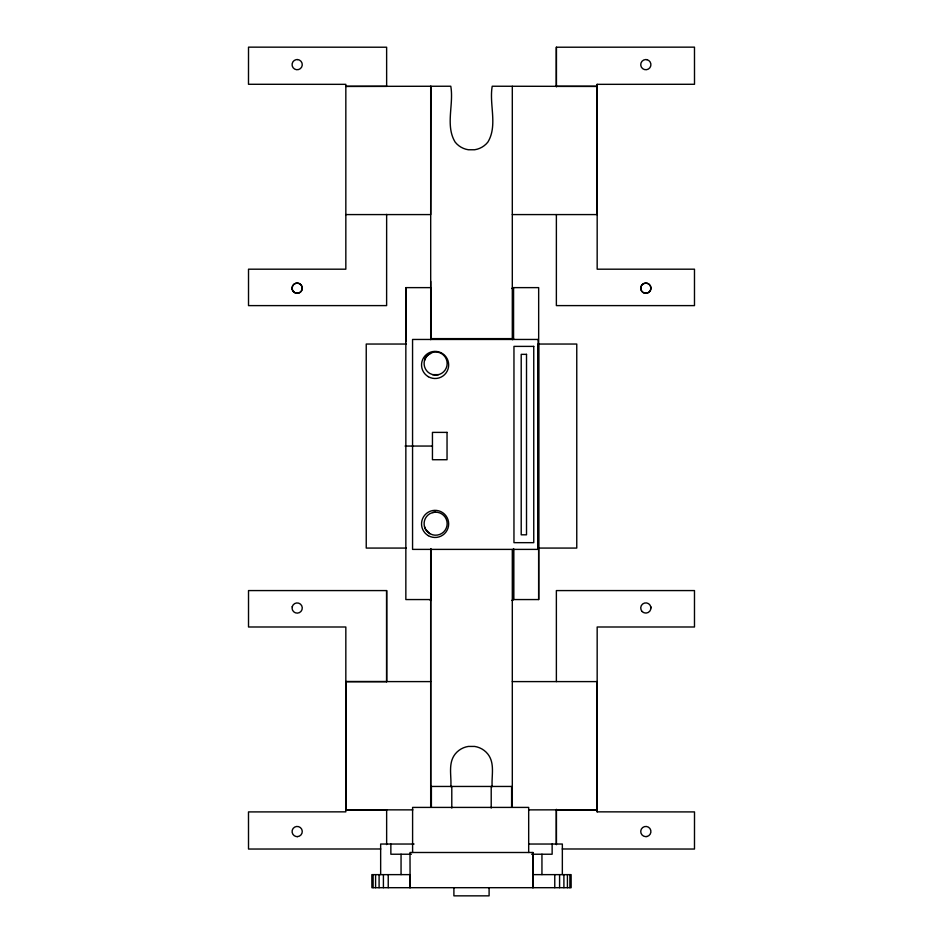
<?xml version="1.0" encoding="UTF-8"?>
<svg xmlns="http://www.w3.org/2000/svg" width="943" height="943" viewBox="0 0 943 943"><rect width="100%" height="100%" fill="white"/><g stroke="black" fill="none" stroke-linecap="round" stroke-linejoin="round"><path stroke-width="1.41" d="M380.736 848.983L248.516 849.042L248.492 811.911L345.833 811.852L345.833 627.001L248.516 626.989L248.516 590.577L386.63 590.589L386.642 681.801M386.618 590.577L386.618 681.6L345.833 681.6L345.833 809.813L412.869 809.872M386.642 214.391L386.618 305.603L248.516 305.615L248.516 269.191L345.833 269.191L345.833 84.34L248.492 84.281L248.516 47.15L386.63 47.221L386.642 86.367L345.833 86.379L450.778 86.237C454.019 104.367 445.061 125.619 455.186 142.157A20.899 20.899 0 0 0 468.353 149.76L474.647 149.76A20.899 20.899 0 0 0 487.826 142.157C497.939 125.619 488.981 104.367 492.222 86.237L597.167 86.379L597.167 84.34L694.508 84.281L694.484 47.15L556.37 47.221L556.37 86.862M386.642 844.622L386.642 809.813L345.833 809.813M513.57 338.631L430.939 338.631L430.939 287.627L405.844 287.627L405.844 599.559L430.939 599.559L430.939 548.578M430.692 549.533L430.692 806.972L430.692 599.43M430.692 288.641L430.692 281.356M430.927 86.273L430.692 214.58L345.833 214.58M538.665 547.635L538.665 599.559L513.57 599.559L513.57 548.578M538.665 599.559L538.665 287.627L512.544 287.627M556.382 47.209L556.37 86.379L597.19 86.367L597.167 269.191L694.484 269.191L694.484 305.615L556.37 305.603L556.382 214.58M556.37 809.33L556.37 844.563L556.37 809.813L597.167 809.813L597.167 681.6L512.308 681.6M556.382 681.6L556.37 590.589L694.484 590.577L694.484 626.989L597.167 627.001L597.167 811.852L694.508 811.911L694.484 849.042L562.264 848.983M597.167 811.852L597.167 809.813L528.681 809.872M450.825 786.721C451.662 775.794 447.819 763.417 455.174 754.035A20.899 20.899 0 0 1 468.353 746.432L474.647 746.432A20.899 20.899 0 0 1 487.826 754.035C495.181 763.417 491.338 775.794 492.175 786.721M292.247 606.655L292.071 608.023A5.104 5.104 0 0 0 299.332 612.655A5.104 5.104 0 0 0 300.452 604.121A5.104 5.104 0 0 0 292.247 606.703M424.798 358.811L427.485 355.346L432.648 352.364A11.528 11.528 0 0 1 447.159 363.503A11.528 11.528 0 0 1 432.648 374.642L429.867 373.487A11.528 11.528 0 0 1 429.867 353.519M424.503 360.521L425.647 357.739M432.648 512.544L429.867 513.699A11.528 11.528 0 0 0 429.867 533.667L432.648 534.811A11.528 11.528 0 0 0 447.159 523.683A11.528 11.528 0 0 0 432.648 512.544L435.631 512.155M438.613 374.642L432.648 374.642M512.308 214.58L597.167 214.58L597.167 84.34M511.79 288.44L512.815 288.44L512.815 339.586M406.244 344.042L366.238 344.042L366.238 548.072L406.244 548.072M538.194 344.042L576.762 344.042L576.762 548.072L538.194 548.072M405.089 446.051L432.448 446.051M430.185 600.385L431.21 600.385M511.79 600.385L512.815 600.385L512.815 549.899M345.833 681.6L430.692 681.6M414.071 844.032L380.654 844.032L380.654 874.585M528.929 844.032L562.346 844.032L562.346 874.585M533.066 887.693L533.007 852.496L409.993 852.496L410.122 887.693M411.384 854.228L390.862 854.228L390.862 844.032M531.616 854.228L552.138 854.228L552.138 844.032M409.993 874.632L371.848 874.632L371.884 887.693L571.152 887.693L571.116 874.632L533.007 874.632M429.867 533.667L425.647 529.447L424.491 526.665M650.753 606.655L650.929 607.976M569.89 874.632L569.89 887.693M567.415 874.632L567.415 887.693M563.902 874.632L563.902 887.693M559.588 874.632L559.588 887.693M554.767 874.632L554.767 887.693M541.942 854.217L541.942 874.585M532.878 852.496L532.878 887.693M528.681 852.496L528.681 807.408L412.598 807.408L412.598 852.496M513.57 287.627L513.57 338.773M513.57 549.085L513.57 599.559M512.308 86.273L512.308 339.621M512.308 549.533L512.308 806.996M511.613 806.984L511.613 786.45L431.387 786.45L431.387 806.984M491.209 786.45L491.209 808.045M489.099 887.693L489.099 895.85L453.901 895.85L453.901 887.693M451.791 786.45L451.791 808.045M430.692 86.273L430.703 339.669M409.934 874.632L409.934 887.693M405.844 287.627L405.844 341.684M401.058 854.217L401.058 874.585M388.233 874.632L388.233 887.693M383.412 874.632L383.412 887.693M379.098 874.632L379.098 887.693M375.585 874.632L375.585 887.693M373.122 874.632L373.122 887.693M538.418 344.042L538.418 548.072L538.418 344.042M650.929 288.216L650.753 289.536A5.104 5.104 0 0 1 642.548 292.13A5.104 5.104 0 0 1 643.668 283.595A5.104 5.104 0 0 1 650.929 288.216A5.104 5.104 0 0 1 643.279 292.578A5.104 5.104 0 0 1 643.279 283.749A5.104 5.104 0 0 1 650.929 288.157M297.446 59.562L296.114 59.657A5.104 5.104 0 0 0 293.096 67.719A5.104 5.104 0 0 0 301.677 67.036A5.104 5.104 0 0 0 297.434 59.55M646.886 836.524L645.554 836.63A5.104 5.104 0 0 1 641.323 829.145A5.104 5.104 0 0 1 649.904 828.473A5.104 5.104 0 0 1 646.886 836.524M538.135 339.456L412.562 339.456L412.562 549.392L538.135 549.392L538.135 339.456M533.75 346.387L513.959 346.387L513.959 542.661L533.75 542.661L533.75 346.387M526.512 354.344L521.208 354.344L521.208 534.811L526.512 534.811L526.512 354.344M447.041 432.389L432.448 432.389L432.448 459.724L447.041 459.724L447.041 432.389M646.886 59.657L645.554 59.562A5.104 5.104 0 0 0 641.323 67.047A5.104 5.104 0 0 0 649.892 67.731A5.104 5.104 0 0 0 646.886 59.668M297.446 836.63L296.114 836.524A5.104 5.104 0 0 1 293.096 828.473A5.104 5.104 0 0 1 301.677 829.145A5.104 5.104 0 0 1 297.434 836.63M292.247 289.536L292.071 288.216A5.104 5.104 0 0 1 299.332 283.595A5.104 5.104 0 0 1 300.452 292.13A5.104 5.104 0 0 1 292.247 289.536M428.322 376.693A13.567 13.567 0 0 0 448.668 364.941A13.567 13.567 0 0 0 428.322 353.189A13.567 13.567 0 0 0 428.322 376.693M428.322 535.659A13.567 13.567 0 0 0 448.668 523.907A13.567 13.567 0 0 0 428.322 512.155A13.567 13.567 0 0 0 428.322 535.659M642.218 611.583A5.104 5.104 0 0 0 650.753 609.296A5.104 5.104 0 0 0 644.505 603.048A5.104 5.104 0 0 0 642.218 611.583M293.568 291.764A5.104 5.104 0 0 0 302.102 289.477A5.104 5.104 0 0 0 295.854 283.23A5.104 5.104 0 0 0 293.568 291.764"/></g></svg>
